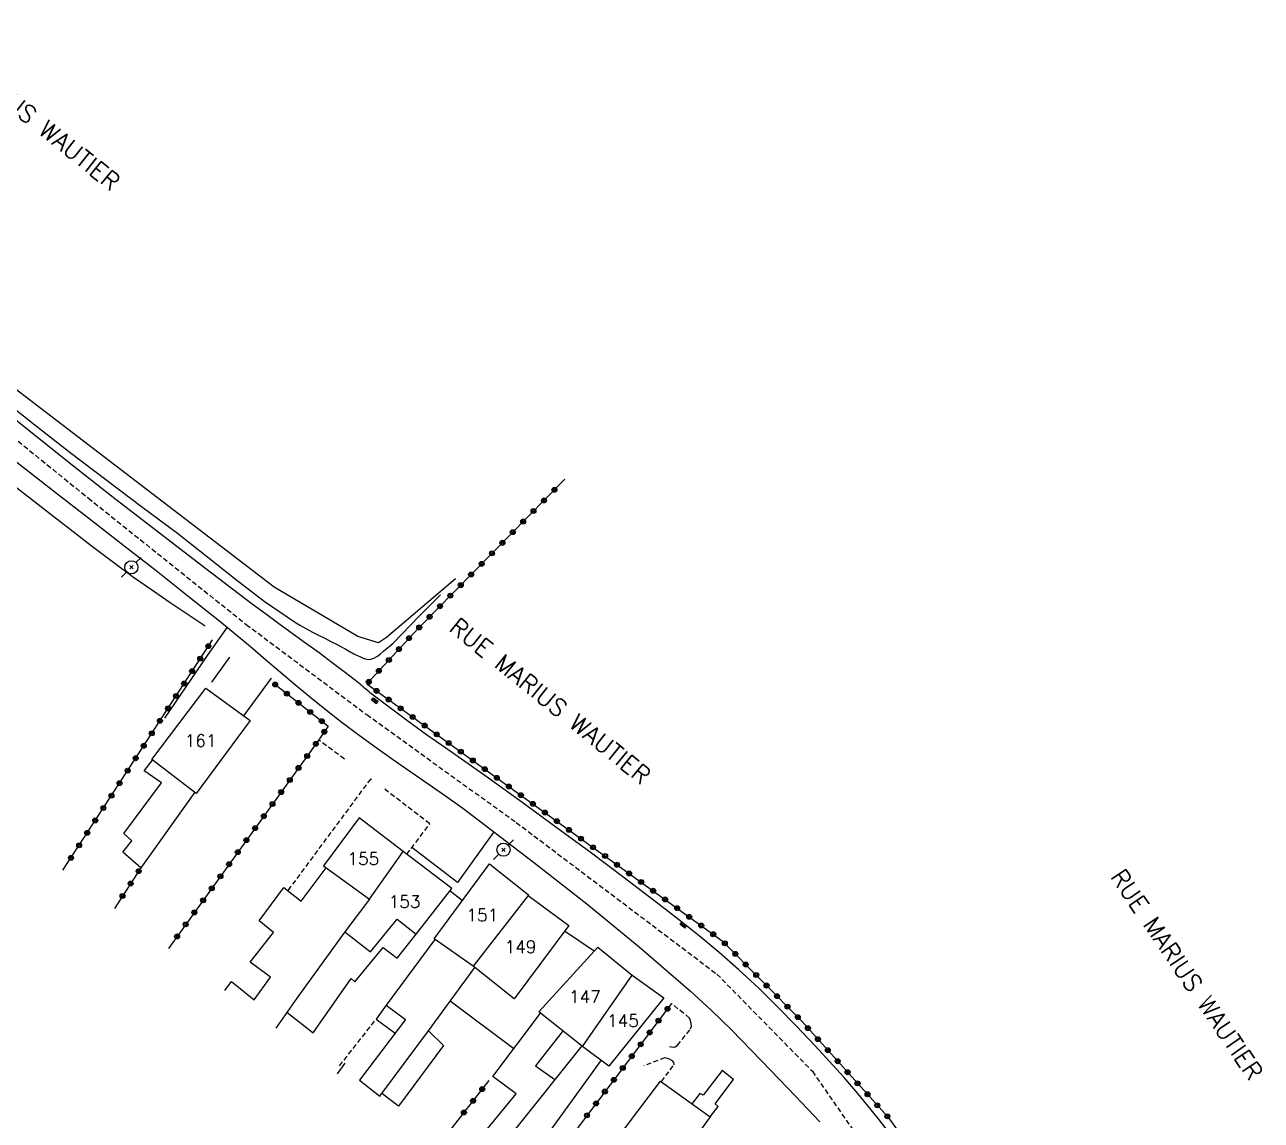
# Model space of a CAD drawing. Header units: millimetres. Extents: x 149000 to 150004, y 153000 to 154002.
# Drawn here: x 149431.6 to 149556.6, y 153447.2 to 153558 of the extents above; entities that cross this region are included whole.
import ezdxf
from ezdxf.enums import TextEntityAlignment as Align

# ---------------------------------------------------------------- set-up
doc = ezdxf.new("R2010")
doc.units = ezdxf.units.MM
doc.linetypes.add('DASHED', pattern=[0.75, 0.5, -0.25])
doc.layers.get('0').update_dxf_attribs({"linetype": 'CONTINUOUS'})
for name, color, linetype in [('W0001', 6, 'DASHED'), ('W0008', 7, 'CONTINUOUS'), ('W0101', 7, 'CONTINUOUS'), ('W0104', 1, 'CONTINUOUS'), ('W0105', 7, 'CONTINUOUS'), ('W0112', 1, 'DASHED'), ('W0211', 2, 'CONTINUOUS'), ('W0214', 2, 'CONTINUOUS'), ('W0323', 7, 'CONTINUOUS'), ('W0333', 7, 'CONTINUOUS'), ('W0401', 7, 'CONTINUOUS'), ('W0473', 7, 'CONTINUOUS'), ('W0989', 7, 'CONTINUOUS'), ('W0991', 7, 'CONTINUOUS'), ('W1102', 7, 'CONTINUOUS')]:
    doc.layers.add(name, color=color, linetype=linetype)
doc.styles.get("Standard").update_dxf_attribs({"font": 'romans.shx', "width": 0.85})

# ---------------------------------------------------------------- blocks, each defined once
blk = doc.blocks.new('T401')
for p, q in [((-0.3, 0.3), (0, 0.3)), ((-0.3, -0.25), (-0.3, 0.3)), ((-0.3, 0.15), (0, 0.15)), ((-0.3, 0), (0, 0)), ((0, 0.3), (0, -0.25)), ((-0.3, -0.15), (0, -0.15)), ((-0.3, -0.25), (-0.3, -0.3)), ((-0.3, -0.3), (0, -0.3)), ((0, -0.3), (0, -0.25))]:
    blk.add_line(p, q)
blk = doc.blocks.new('T473')
for p, q in [((-0.166667, 0.166667), (0.166667, -0.166667)), ((-0.166667, -0.166667), (0.166667, 0.166667)), ((0.500001, 0.500001), (1.000002, 1.000002)), ((-1.000002, -1.000002), (-0.500001, -0.500001))]:
    blk.add_line(p, q)
blk.add_ellipse((0, 0), major_axis=(0.471405, 0.471405), ratio=1, start_param=5.4977871438, end_param=11.780972451)
blk = doc.blocks.new('t323o')
at = {"color": 0, "linetype": 'Continuous'}
for radius in [0.25, 0.15]:
    blk.add_circle((0, 0), radius, dxfattribs=at)

msp = doc.modelspace()

# ---------------------------------------------------------------- linework, layer by layer
at = {"layer": 'W0001'}
msp.add_lwpolyline([(149414, 153529.54), (149437.98, 153510.11), (149453.96, 153497.32), (149466.14, 153488.2), (149481.26, 153477.3), (149501.55, 153461.96), (149511.2, 153452.13), (149525.07, 153432.08)], dxfattribs=at)
at = {"layer": 'W0008'}
for points in [[(149518.79, 153446.13), (149517.98, 153447.2), (149517.16, 153448.25), (149515.79, 153449.9), (149514.38, 153451.53), (149512.94, 153453.13), (149511.48, 153454.71), (149509.61, 153456.68), (149507.71, 153458.63), (149505.77, 153460.53), (149503.78, 153462.39), (149501.79, 153464.13), (149499.74, 153465.82), (149497.67, 153467.47), (149495.59, 153469.1), (149492.18, 153471.71), (149488.74, 153474.28), (149485.27, 153476.82), (149481.81, 153479.35), (149479.9, 153480.73), (149477.98, 153482.1), (149476.05, 153483.45), (149474.13, 153484.8), (149472.2, 153486.16), (149470.29, 153487.54), (149468.4, 153488.94), (149466.53, 153490.37), (149466.38, 153490.5), (149466.22, 153490.63), (149466.07, 153490.76), (149465.92, 153490.89), (149465.77, 153491.02), (149465.62, 153491.15), (149465.47, 153491.28), (149465.31, 153491.4), (149463.99, 153492.43), (149462.66, 153493.44), (149461.32, 153494.44), (149459.96, 153495.42), (149458.61, 153496.4), (149457.26, 153497.39), (149455.91, 153498.38), (149454.57, 153499.38), (149449.87, 153502.95), (149445.19, 153506.54), (149440.52, 153510.15), (149435.88, 153513.8), (149429.45, 153518.94)], [(149428.59, 153515.43), (149431.84, 153512.9), (149435.09, 153510.37), (149438.34, 153507.84), (149441.59, 153505.31), (149444.84, 153502.77), (149448.07, 153500.21), (149451.28, 153497.64), (149452.84, 153496.37), (149454.38, 153495.08), (149455.91, 153493.79), (149457.44, 153492.49), (149458.98, 153491.19), (149460.52, 153489.91), (149462.08, 153488.64), (149463.66, 153487.4), (149465.37, 153486.12), (149467.1, 153484.86), (149468.85, 153483.63), (149470.61, 153482.42), (149472.36, 153481.2), (149474.11, 153479.98), (149475.85, 153478.73), (149477.56, 153477.45), (149483, 153473.29), (149488.39, 153469.06), (149493.69, 153464.72), (149498.87, 153460.24), (149500.97, 153458.3), (149503.02, 153456.31), (149505.02, 153454.28), (149507, 153452.23), (149509.49, 153449.63), (149511.95, 153447.01)]]:
    msp.add_lwpolyline(points, dxfattribs=at)
at = {"layer": 'W0101'}
for points in [[(149449.87, 153490.89), (149454.35, 153487.6), (149448.91, 153480.23), (149444.43, 153483.65)], [(149495.85, 153451.15), (149500.87, 153447.54), (149495.08, 153439.57), (149490.01, 153443.4)]]:
    msp.add_lwpolyline(points, close=True, dxfattribs=at)
for points in [[(149469.82, 153474.37), (149465.38, 153477.75), (149461.76, 153472.92), (149466.41, 153469.54)], [(149474.74, 153470.61), (149469.82, 153474.37)], [(149476.9, 153462.76), (149472.96, 153465.52), (149478.55, 153473.1)], [(149478.55, 153473.1), (149482.5, 153469.97)], [(149466.41, 153469.54), (149463.94, 153466.22), (149466.53, 153464.21), (149469.21, 153467.52), (149471.15, 153466), (149474.74, 153470.61)], [(149482.5, 153469.97), (149482.45, 153469.92), (149486.57, 153466.87), (149481.06, 153459.47), (149476.9, 153462.76)], [(149483.54, 153458.14), (149489.51, 153464.69), (149492.99, 153461.86)], [(149492.99, 153461.86), (149496.18, 153459.55), (149490.61, 153452.64), (149487.95, 153454.65)], [(149487.95, 153454.65), (149483.54, 153458.14)]]:
    msp.add_lwpolyline(points, dxfattribs=at)
at = {"layer": 'W0104'}
for points in [[(149448.75, 153480.35), (149448.75, 153480.35), (149443.32, 153472.72), (149441.47, 153474.28), (149442.39, 153475.45), (149441.59, 153476.19), (149445.39, 153481.29), (149443.64, 153482.52), (149444.5, 153483.6), (149444.5, 153483.6)], [(149451.8, 153460.32), (149452.46, 153461.2), (149454.76, 153459.36), (149456.43, 153461.64), (149456.43, 153461.66), (149454.35, 153463.18), (149456.71, 153466.16), (149455.26, 153467.34), (149457.77, 153470.72), (149459.53, 153469.33), (149462.03, 153472.72), (149462.03, 153472.72)], [(149474.57, 153470.39), (149474.57, 153470.39), (149475.83, 153469.41), (149475.83, 153469.41)], [(149463.94, 153466.22), (149459.07, 153459.54), (149456.94, 153456.49)], [(149458.07, 153458.11), (149460.73, 153456.01), (149464.58, 153461.52), (149464.95, 153461.19), (149467.79, 153464.65), (149469.22, 153463.58), (149471.15, 153466), (149471.14, 153466)], [(149473.05, 153465.46), (149473.04, 153465.47), (149468.12, 153458.83), (149470.08, 153457.37), (149465.43, 153451.25), (149467.48, 153449.62), (149472.38, 153456.22), (149477.06, 153462.63), (149477.05, 153462.63)], [(149489.15, 153464.3), (149489.13, 153464.29), (149486.14, 153466.3), (149486.15, 153466.3)], [(149481.02, 153454.43), (149481.02, 153454.42), (149474.57, 153459.21), (149474.58, 153459.23)], [(149468.12, 153458.83), (149468.12, 153458.83), (149467.1, 153457.41), (149469.03, 153455.99), (149469.03, 153455.99)], [(149487.88, 153454.7), (149487.88, 153454.7), (149481.33, 153446.49), (149479.02, 153443.81), (149477.55, 153445.35), (149481.26, 153449.85), (149478.9, 153451.62), (149483.71, 153458.01)], [(149472.38, 153456.22), (149473.92, 153454.74), (149469.37, 153448.62), (149467.68, 153449.89)], [(149485.96, 153456.23), (149485.78, 153455.94), (149483.2, 153452.68), (149485.17, 153451.3)], [(149479.64, 153444.54), (149479.64, 153444.54), (149481.35, 153443.08), (149482.97, 153444.99), (149483.6, 153444.59), (149489.86, 153453.21), (149489.86, 153453.21)]]:
    msp.add_lwpolyline(points, dxfattribs=at)
at = {"layer": 'W0105'}
msp.add_lwpolyline([(149500.87, 153447.54), (149501.68, 153448.59), (149501.37, 153448.84), (149503.23, 153451.32), (149502.07, 153452.22), (149500.16, 153449.73), (149499.82, 153449.89), (149499.04, 153448.86)], dxfattribs=at)
at = {"layer": 'W0112'}
for points in [[(149463.89, 153483.71), (149461.26, 153485.64)], [(149466.52, 153481.69), (149458.17, 153470.41)], [(149466.64, 153481.6), (149466.51, 153481.7)], [(149470.2, 153474.08), (149472.52, 153477.16), (149467.86, 153480.74)], [(149496.74, 153454.65), (149497.16, 153454.58), (149497.32, 153454.6), (149497.55, 153454.77), (149498.88, 153456.42), (149498.99, 153456.7), (149498.95, 153456.96), (149498.87, 153457.26), (149498.78, 153457.52), (149496.96, 153458.98)], [(149463.39, 153452.68), (149467.1, 153457.41)], [(149495.94, 153451.09), (149497.21, 153452.8), (149497.23, 153452.87), (149497.19, 153453.03), (149497.06, 153453.2), (149496.68, 153453.4), (149496.29, 153453.49), (149494.16, 153452.7)]]:
    msp.add_lwpolyline(points, dxfattribs=at)
at = {"layer": 'W0211'}
for points in [[(149428.61, 153520.63), (149432.59, 153517.49), (149436.17, 153514.72), (149439.77, 153511.98), (149443.39, 153509.26), (149447, 153506.54), (149449.92, 153504.26), (149452.83, 153501.94), (149455.78, 153499.68), (149458.85, 153497.57), (149459.44, 153497.21), (149460.05, 153496.87), (149460.66, 153496.54), (149461.28, 153496.23), (149461.9, 153495.92), (149462.52, 153495.61), (149463.14, 153495.29), (149463.76, 153494.97), (149463.94, 153494.87), (149464.12, 153494.76), (149464.3, 153494.66), (149464.48, 153494.55), (149464.66, 153494.45), (149464.84, 153494.35), (149465.03, 153494.25), (149465.22, 153494.17), (149465.5, 153494.04), (149465.79, 153493.9), (149466.11, 153493.8), (149466.45, 153493.78), (149466.86, 153493.9), (149467.22, 153494.11), (149467.54, 153494.36), (149467.84, 153494.61), (149468.81, 153495.43), (149469.71, 153496.32), (149470.58, 153497.24), (149471.46, 153498.14), (149472, 153498.68), (149472.54, 153499.22), (149473.07, 153499.76), (149473.61, 153500.3)], [(149420.9, 153519.01), (149424.17, 153516.38), (149427.45, 153513.76), (149430.75, 153511.16), (149434.06, 153508.58), (149436.17, 153506.94), (149438.29, 153505.3), (149440.43, 153503.69), (149442.58, 153502.11), (149444.37, 153500.84), (149446.16, 153499.6), (149447.98, 153498.39), (149449.81, 153497.19)], [(149452.02, 153497.06), (149450.01, 153494.19), (149445.71, 153487.83)]]:
    msp.add_lwpolyline(points, dxfattribs=at)
at = {"layer": 'W0214'}
msp.add_lwpolyline([(149475.11, 153501.92), (149468.13, 153496), (149467.35, 153495.47), (149465.24, 153496.09), (149456.77, 153501.1), (149435.34, 153517.49), (149415.16, 153532.95), (149393.84, 153549.62)], dxfattribs=at)
at = {"layer": 'W0323'}
for points in [[(149486.17, 153512), (149471.33, 153496.9), (149466.16, 153491.31), (149502.08, 153465.34), (149510.1, 153457.23), (149518.82, 153447.52)], [(149435.43, 153472.47), (149438.02, 153476.44), (149450.54, 153495.76)], [(149456.81, 153491.32), (149462.25, 153487.02), (149461.13, 153485.41), (149446.09, 153464.55)], [(149443.32, 153472.72), (149440.64, 153468.6)], [(149496.96, 153458.98), (149485.15, 153443.36), (149482.24, 153439.19)], [(149463.92, 153452.94), (149463.14, 153451.89)], [(149478.5, 153451.21), (149473.92, 153445.34), (149473.23, 153444.41)], [(149518.82, 153447.52), (149526.95, 153436.2), (149533.36, 153426.61), (149540.17, 153415.83), (149544.21, 153410.28), (149549.75, 153402.26), (149553.87, 153399.2)]]:
    msp.add_lwpolyline(points, dxfattribs=at)
at = {"layer": 'W0333'}
for points in [[(149452.27, 153494.01), (149450.45, 153491.47)], [(149456.47, 153491.88), (149453.69, 153488.08)], [(149479.01, 153476.36), (149475.33, 153471.23), (149470.72, 153474.77)]]:
    msp.add_lwpolyline(points, dxfattribs=at)
at = {"layer": 'W1102'}
for points in [[(149466.41, 153469.54), (149469.82, 153474.37)], [(149482.45, 153469.92), (149476.9, 153462.76)], [(149487.95, 153454.65), (149492.99, 153461.86)]]:
    msp.add_lwpolyline(points, dxfattribs=at)

# ---------------------------------------------------------------- block references
at = {"layer": 'W0323'}
for p, rotation in [((149485.12, 153510.93), 225.482813481344), ((149484.07, 153509.86), 225.482813481344), ((149481.96, 153507.72), 225.482813481344), ((149483.01, 153508.79), 225.482813481344), ((149480.91, 153506.65), 225.482813481344), ((149479.86, 153505.58), 225.482813481344), ((149478.81, 153504.51), 225.482813481344), ((149477.76, 153503.44), 225.482813481344), ((149475.65, 153501.3), 225.482813481344), ((149476.7, 153502.37), 225.482813481344), ((149474.6, 153500.23), 225.482813481344), ((149473.55, 153499.16), 225.482813481344), ((149472.5, 153498.09), 225.482813481344), ((149471.45, 153497.02), 225.482813481344), ((149450.13, 153495.12), 57.04977950974363), ((149470.42, 153495.93), 227.229379817743), ((149449.31, 153493.86), 57.04977950974363), ((149469.41, 153494.83), 227.229379817743), ((149448.49, 153492.6), 57.04977950974363), ((149467.37, 153492.62), 227.229379817743), ((149468.39, 153493.72), 227.229379817743), ((149447.68, 153491.34), 57.04977950974363), ((149466.35, 153491.52), 227.229379817743), ((149446.86, 153490.08), 57.04977950974363), ((149456.89, 153491.25), 321.700278066326), ((149458.07, 153490.32), 321.700278066326), ((149467.14, 153490.6), 324.1325449986039), ((149446.05, 153488.83), 57.04977950974363), ((149459.25, 153489.39), 321.700278066326), ((149468.36, 153489.72), 324.1325449986039), ((149469.57, 153488.84), 324.1325449986039), ((149445.23, 153487.57), 57.04977950974363), ((149460.43, 153488.46), 321.700278066326), ((149470.79, 153487.96), 324.1325449986039), ((149461.6, 153487.53), 321.700278066326), ((149461.86, 153486.47), 235.1442614436271), ((149472, 153487.09), 324.1325449986039), ((149444.41, 153486.31), 57.04977950974363), ((149461, 153485.24), 234.2160039216226), ((149473.22, 153486.21), 324.1325449986039), ((149474.43, 153485.33), 324.1325449986039), ((149443.6, 153485.05), 57.04977950974363), ((149460.12, 153484.02), 234.2160039216226), ((149475.65, 153484.45), 324.1325449986039), ((149442.78, 153483.79), 57.04977950974363), ((149459.25, 153482.81), 234.2160039216226), ((149476.87, 153483.57), 324.1325449986039), ((149478.08, 153482.69), 324.1325449986039), ((149441.97, 153482.53), 57.04977950974363), ((149458.37, 153481.59), 234.2160039216226), ((149479.3, 153481.81), 324.1325449986039), ((149441.15, 153481.27), 57.04977950974363), ((149457.49, 153480.37), 234.2160039216226), ((149480.51, 153480.93), 324.1325449986039), ((149481.73, 153480.05), 324.1325449986039), ((149440.34, 153480.01), 57.04977950974363), ((149456.62, 153479.16), 234.2160039216226), ((149482.94, 153479.18), 324.1325449986039), ((149439.52, 153478.76), 57.04977950974363), ((149455.74, 153477.94), 234.2160039216226), ((149484.16, 153478.3), 324.1325449986039), ((149438.7, 153477.5), 57.04977950974363), ((149454.86, 153476.72), 234.2160039216226), ((149485.37, 153477.42), 324.1325449986039), ((149486.59, 153476.54), 324.1325449986039), ((149437.89, 153476.24), 56.96355503284489), ((149453.98, 153475.51), 234.2160039216226), ((149487.81, 153475.66), 324.1325449986039), ((149437.07, 153474.98), 56.96355503284489), ((149453.11, 153474.29), 234.2160039216226), ((149489.02, 153474.78), 324.1325449986039), ((149490.24, 153473.9), 324.1325449986039), ((149436.25, 153473.72), 56.96355503284489), ((149452.23, 153473.07), 234.2160039216226), ((149491.45, 153473.02), 324.1325449986039), ((149443.09, 153472.37), 236.9226380315095), ((149451.35, 153471.85), 234.2160039216226), ((149492.67, 153472.14), 324.1325449986039), ((149442.28, 153471.12), 236.9226380315095), ((149450.48, 153470.64), 234.2160039216226), ((149493.88, 153471.27), 324.1325449986039), ((149495.1, 153470.39), 324.1325449986039), ((149441.46, 153469.86), 236.9226380315095), ((149449.6, 153469.42), 234.2160039216226), ((149496.31, 153469.51), 324.1325449986039), ((149448.72, 153468.2), 234.2160039216226), ((149497.53, 153468.63), 324.1325449986039), ((149498.75, 153467.75), 324.1325449986039), ((149447.84, 153466.99), 234.2160039216226), ((149499.96, 153466.87), 324.1325449986039), ((149446.97, 153465.77), 234.2160039216226), ((149501.18, 153465.99), 324.1325449986039), ((149502.35, 153465.07), 314.6765795820744), ((149503.41, 153464), 314.6765795820744), ((149504.46, 153462.93), 314.6765795820744), ((149505.52, 153461.87), 314.6765795820744), ((149506.57, 153460.8), 314.6765795820744), ((149507.62, 153459.73), 314.6765795820744), ((149496.56, 153458.45), 232.9000447267438), ((149508.68, 153458.67), 314.6765795820744), ((149509.73, 153457.6), 314.6765795820744), ((149495.65, 153457.25), 232.9000447267438), ((149510.75, 153456.5), 311.9451343404329), ((149494.75, 153456.06), 232.9000447267438), ((149511.76, 153455.38), 311.9451343404329), ((149493.84, 153454.86), 232.9000447267438), ((149512.76, 153454.27), 311.9451343404329), ((149492.94, 153453.67), 232.9000447267438), ((149513.76, 153453.15), 311.9451343404329), ((149492.03, 153452.47), 232.9000447267438), ((149514.76, 153452.04), 311.9451343404329), ((149477.82, 153450.33), 232.0177475379678), ((149490.22, 153450.08), 232.9000447267438), ((149491.13, 153451.27), 232.9000447267438), ((149515.77, 153450.92), 311.9451343404329), ((149476.9, 153449.15), 232.0177475379678), ((149489.32, 153448.88), 232.9000447267438), ((149516.77, 153449.81), 311.9451343404329), ((149475.97, 153447.97), 232.0177475379678), ((149488.41, 153447.68), 232.9000447267438), ((149517.77, 153448.69), 311.9451343404329), ((149518.78, 153447.58), 311.9451343404329)]:
    msp.add_blockref('t323o', p, dxfattribs=dict(at, rotation=rotation))
at = {"layer": 'W0401'}
for p, rotation in [((149467.06, 153489.71), 52.35117698894399), ((149498.25, 153467.02), 51.6729665251184)]:
    msp.add_blockref('T401', p, dxfattribs=dict(at, rotation=rotation))
at = {"layer": 'W0473'}
for p in [(149442.35, 153503.1), (149479.97, 153474.54)]:
    msp.add_blockref('T473', p, dxfattribs=at)

# ---------------------------------------------------------------- texts
at = {"layer": 'W0989'}
for rotation, p in [(321.2498, (149420.71, 153556.79)), (321.2498, (149474.35, 153496.77)), (304.3008, (149541.26, 153471.81))]:
    msp.add_text('RUE MARIUS WAUTIER', height=1.75, rotation=rotation, dxfattribs=at).set_placement(p)
at = {"layer": 'W0991'}
for s, p in [('161', (149449.35, 153485.56)), ('155', (149465.8, 153473.64)), ('153', (149469.97, 153469.29)), ('151', (149477.82, 153467.93)), ('149', (149481.69, 153464.72)), ('147', (149488.2, 153459.67)), ('145', (149492.05, 153457.25))]:
    msp.add_text(s, height=1.25, dxfattribs=at).set_placement(p, align=Align.MIDDLE_CENTER)

doc.saveas('drawing.dxf')
